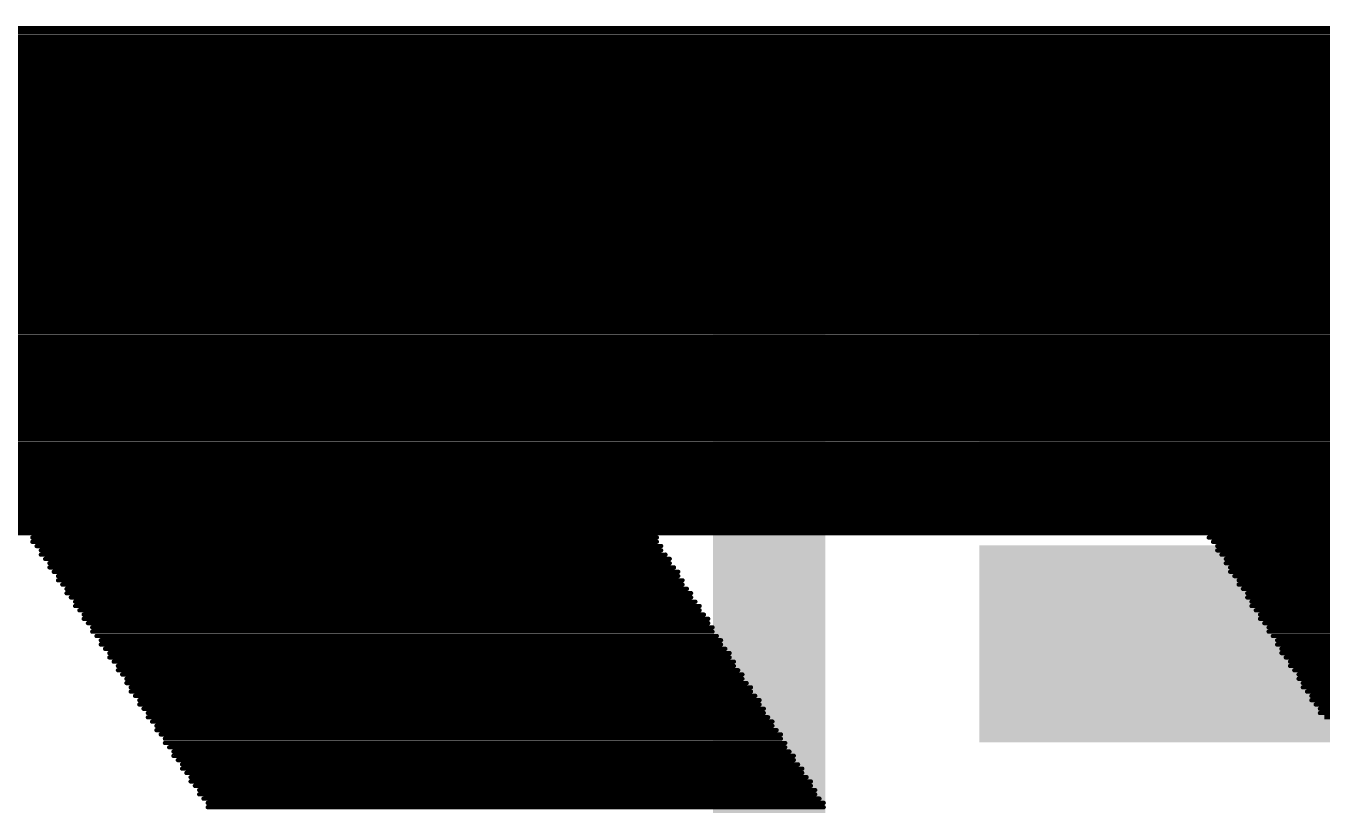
# Model space of a CAD drawing. Header units: millimetres. Extents: x -6 to 151, y -20 to 98.
# Drawn here: x 117.863 to 120.172, y 34.708 to 36.095 of the extents above; entities that cross this region are included whole.
import ezdxf

# ---------------------------------------------------------------- set-up
doc = ezdxf.new("R2010")
doc.units = ezdxf.units.MM
for name, color, linetype in [('BottomOverlay', 54, 'Continuous'), ('TopOverlay', 2, 'Continuous'), ('TopPaste', 8, 'Continuous'), ('TopSolder', 216, 'Continuous')]:
    doc.layers.add(name, color=color, linetype=linetype)

# ---------------------------------------------------------------- blocks, each defined once
blk = doc.blocks.new('TSQFP50P1600X1600X120_100N_286')
at = {"layer": 'TopPaste'}
for points in [[(5.35, -6.65), (5.65, -6.65), (5.65, -8.45), (5.35, -8.45)], [(5.85, -6.65), (6.15, -6.65), (6.15, -8.45), (5.85, -8.45)]]:
    blk.add_hatch(color=8, dxfattribs=at).paths.add_polyline_path(points)
at = {"layer": 'TopSolder'}
for points in [[(5.3246, -6.6246), (5.6754, -6.6246), (5.6754, -8.4754), (5.3246, -8.4754)], [(5.8246, -6.6246), (6.1754, -6.6246), (6.1754, -8.4754), (5.8246, -8.4754)]]:
    blk.add_hatch(color=216, dxfattribs=at).paths.add_polyline_path(points)
at = {"layer": 'TopOverlay', "const_width": 0.2}
for points in [[(6.25, 6.25), (6.25, -6.25)], [(-6.25, -6.25), (6.25, -6.25)]]:
    blk.add_lwpolyline(points, dxfattribs=at)
at = {"layer": 'TopOverlay', "const_width": 0.1}
blk.add_lwpolyline([(6.2, -6.25, 1), (6.3, -6.25, 1)], format="xyb", close=True, dxfattribs=at)
blk.add_lwpolyline([(6.2, -6.25, 1), (6.3, -6.25, 1)], format="xyb", close=True, dxfattribs=at)

msp = doc.modelspace()

# ---------------------------------------------------------------- linework, layer by layer
at = {"layer": 'BottomOverlay', "const_width": 0.00762}
for points in [[(117.1732, 36.0909), (120.6707, 36.0909)], [(117.1351, 36.068), (120.7088, 36.068)], [(117.1503, 36.0756), (120.6936, 36.0756)], [(117.1579, 36.0833), (120.6784, 36.0833)], [(117.0817, 36.0375), (120.7622, 36.0375)], [(117.097, 36.0452), (120.7469, 36.0452)], [(117.1046, 36.0528), (120.7317, 36.0528)], [(117.1198, 36.0604), (120.7241, 36.0604)], [(117.0436, 36.0147), (120.8003, 36.0147)], [(117.0512, 36.0223), (120.785, 36.0223)], [(117.0665, 36.0299), (120.7774, 36.0299)], [(117.0055, 35.9918), (120.8384, 35.9918)], [(117.0131, 35.9994), (120.8231, 35.9994)], [(117.0284, 36.0071), (120.8155, 36.0071)], [(116.9598, 35.969), (120.8765, 35.969)], [(116.975, 35.9766), (120.8689, 35.9766)], [(116.9903, 35.9842), (120.8536, 35.9842)], [(116.9217, 35.9461), (120.9222, 35.9461)], [(116.9369, 35.9537), (120.907, 35.9537)], [(116.9522, 35.9613), (120.8917, 35.9613)], [(116.8836, 35.9232), (120.9603, 35.9232)], [(116.8988, 35.9309), (120.9451, 35.9309)], [(116.9065, 35.9385), (120.9298, 35.9385)], [(116.8455, 35.9004), (120.9984, 35.9004)], [(116.8531, 35.908), (120.9832, 35.908)], [(116.8684, 35.9156), (120.9755, 35.9156)], [(116.8074, 35.8775), (121.0365, 35.8775)], [(116.815, 35.8851), (121.0213, 35.8851)], [(116.8303, 35.8928), (121.0136, 35.8928)], [(116.7617, 35.8547), (121.0746, 35.8547)], [(116.7769, 35.8623), (121.067, 35.8623)], [(116.7922, 35.8699), (121.0517, 35.8699)], [(116.7236, 35.8318), (121.1203, 35.8318)], [(116.7388, 35.8394), (121.1051, 35.8394)], [(116.7541, 35.847), (121.0898, 35.847)], [(116.6855, 35.8089), (121.1584, 35.8089)], [(116.7007, 35.8166), (121.1432, 35.8166)], [(116.7083, 35.8242), (121.1279, 35.8242)], [(116.6474, 35.7861), (121.1965, 35.7861)], [(116.655, 35.7937), (121.1813, 35.7937)], [(116.6702, 35.8013), (121.166, 35.8013)], [(116.6093, 35.7632), (121.2346, 35.7632)], [(116.6169, 35.7708), (121.2194, 35.7708)], [(116.6321, 35.7785), (121.2118, 35.7785)], [(116.5636, 35.7404), (121.2727, 35.7404)], [(116.5788, 35.748), (121.2651, 35.748)], [(116.594, 35.7556), (121.2499, 35.7556)], [(116.5255, 35.7175), (121.3184, 35.7175)], [(116.5407, 35.7251), (121.3032, 35.7251)], [(116.5559, 35.7327), (121.288, 35.7327)], [(116.4874, 35.6946), (121.3565, 35.6946)], [(116.5026, 35.7023), (121.3413, 35.7023)], [(116.5102, 35.7099), (121.3261, 35.7099)], [(116.4493, 35.6718), (121.3946, 35.6718)], [(116.4645, 35.6794), (121.3794, 35.6794)], [(116.4721, 35.687), (121.3642, 35.687)], [(116.4112, 35.6489), (121.4327, 35.6489)], [(116.4188, 35.6565), (121.4175, 35.6565)], [(116.434, 35.6642), (121.4099, 35.6642)], [(116.3654, 35.6261), (121.4708, 35.6261)], [(116.3807, 35.6337), (121.4632, 35.6337)], [(116.3959, 35.6413), (121.448, 35.6413)], [(116.3273, 35.6032), (121.5166, 35.6032)], [(116.3426, 35.6108), (121.5013, 35.6108)], [(116.3578, 35.6184), (121.4861, 35.6184)], [(116.2892, 35.5803), (121.5547, 35.5803)], [(116.3045, 35.588), (121.5394, 35.588)], [(116.3121, 35.5956), (121.5242, 35.5956)], [(116.2511, 35.5575), (121.5928, 35.5575)], [(116.2664, 35.5651), (121.5775, 35.5651)], [(116.274, 35.5727), (121.5623, 35.5727)], [(116.213, 35.5346), (121.6309, 35.5346)], [(116.2207, 35.5422), (121.6156, 35.5422)], [(116.2359, 35.5499), (121.608, 35.5499)], [(116.1673, 35.5118), (121.669, 35.5118)], [(116.1826, 35.5194), (121.6613, 35.5194)], [(116.1978, 35.527), (121.6461, 35.527)], [(116.1292, 35.4889), (121.7071, 35.4889)], [(116.1445, 35.4965), (121.6994, 35.4965)], [(116.1597, 35.5041), (121.6842, 35.5041)], [(116.0911, 35.466), (121.7528, 35.466)], [(116.1064, 35.4737), (121.7375, 35.4737)], [(116.114, 35.4813), (121.7223, 35.4813)], [(116.053, 35.4432), (121.7909, 35.4432)], [(116.0683, 35.4508), (121.7756, 35.4508)], [(116.0759, 35.4584), (121.7604, 35.4584)], [(116.0149, 35.4203), (121.829, 35.4203)], [(116.0225, 35.4279), (121.8137, 35.4279)], [(116.0378, 35.4356), (121.8061, 35.4356)], [(115.9692, 35.3975), (121.8671, 35.3975)], [(115.9844, 35.4051), (121.8595, 35.4051)], [(115.9997, 35.4127), (121.8442, 35.4127)], [(115.9311, 35.3746), (121.9052, 35.3746)], [(115.9463, 35.3822), (121.8976, 35.3822)], [(115.9616, 35.3898), (121.8823, 35.3898)], [(115.893, 35.3517), (121.9509, 35.3517)], [(115.9082, 35.3594), (121.9357, 35.3594)], [(115.9159, 35.367), (121.9204, 35.367)], [(115.8549, 35.3289), (121.989, 35.3289)], [(115.8701, 35.3365), (121.9738, 35.3365)], [(115.8778, 35.3441), (121.9585, 35.3441)], [(115.8168, 35.306), (122.0271, 35.306)], [(115.8244, 35.3136), (122.0119, 35.3136)], [(115.8397, 35.3213), (122.0042, 35.3213)], [(115.7711, 35.2832), (122.0652, 35.2832)], [(115.7863, 35.2908), (122.0576, 35.2908)], [(115.8016, 35.2984), (122.0423, 35.2984)], [(115.7254, 35.2527), (122.1185, 35.2527)], [(115.733, 35.2603), (122.1033, 35.2603)], [(115.7482, 35.2679), (122.0957, 35.2679)], [(115.7635, 35.2755), (122.0804, 35.2755)], [(115.6796, 35.2298), (122.1566, 35.2298)], [(115.6949, 35.2374), (122.149, 35.2374)], [(115.7101, 35.2451), (122.1338, 35.2451)], [(115.6415, 35.207), (122.2024, 35.207)], [(115.6568, 35.2146), (122.1871, 35.2146)], [(115.672, 35.2222), (122.1719, 35.2222)], [(115.6187, 35.1917), (122.2252, 35.1917)], [(115.6263, 35.1993), (122.21, 35.1993)], [(117.8742, 35.1841), (118.9867, 35.1841)], [(119.9697, 35.1841), (122.2405, 35.1841)], [(117.8742, 35.1765), (118.9867, 35.1765)], [(117.8818, 35.1689), (118.9943, 35.1689)], [(117.8894, 35.1612), (118.9943, 35.1612)], [(119.9773, 35.1765), (122.2557, 35.1765)], [(119.9849, 35.1689), (122.2633, 35.1689)], [(119.9849, 35.1612), (122.2786, 35.1612)], [(117.8894, 35.1536), (119.002, 35.1536)], [(117.8971, 35.146), (119.0096, 35.146)], [(117.9047, 35.1384), (119.0096, 35.1384)], [(119.9926, 35.1536), (122.2938, 35.1536)], [(120.0002, 35.146), (122.3014, 35.146)], [(120.0002, 35.1384), (122.3167, 35.1384)], [(117.9047, 35.1308), (119.0172, 35.1308)], [(117.9123, 35.1231), (119.0248, 35.1231)], [(117.9199, 35.1155), (119.0248, 35.1155)], [(120.0078, 35.1308), (122.3319, 35.1308)], [(120.0078, 35.1231), (122.3471, 35.1231)], [(120.0154, 35.1155), (122.3548, 35.1155)], [(117.9199, 35.1079), (119.0324, 35.1079)], [(117.9275, 35.1003), (119.0324, 35.1003)], [(117.9352, 35.0927), (119.0401, 35.0927)], [(120.023, 35.1079), (122.37, 35.1079)], [(120.023, 35.1003), (122.3852, 35.1003)], [(120.0307, 35.0927), (122.4005, 35.0927)], [(117.9352, 35.085), (119.0477, 35.085)], [(117.9428, 35.0774), (119.0477, 35.0774)], [(117.9504, 35.0698), (119.0553, 35.0698)], [(120.0383, 35.085), (122.4081, 35.085)], [(120.0383, 35.0774), (122.4233, 35.0774)], [(120.0459, 35.0698), (122.4386, 35.0698)], [(117.9504, 35.0622), (119.0629, 35.0622)], [(117.958, 35.0546), (119.0629, 35.0546)], [(117.9656, 35.0469), (119.0705, 35.0469)], [(120.0459, 35.0622), (122.4462, 35.0622)], [(120.0535, 35.0546), (122.4614, 35.0546)], [(120.0611, 35.0469), (122.4767, 35.0469)], [(117.9656, 35.0393), (119.0782, 35.0393)], [(117.9733, 35.0317), (119.0782, 35.0317)], [(117.9809, 35.0241), (119.0858, 35.0241)], [(120.0611, 35.0393), (122.4919, 35.0393)], [(120.0688, 35.0317), (122.4995, 35.0317)], [(120.0764, 35.0241), (122.5148, 35.0241)], [(117.9809, 35.0165), (119.0858, 35.0165)], [(117.9885, 35.0088), (119.0934, 35.0088)], [(117.9961, 35.0012), (119.101, 35.0012)], [(120.0764, 35.0165), (122.53, 35.0165)], [(120.084, 35.0088), (122.5453, 35.0088)], [(120.0916, 35.0012), (122.5529, 35.0012)], [(117.9961, 34.9936), (119.101, 34.9936)], [(118.0037, 34.986), (119.1086, 34.986)], [(118.0114, 34.9784), (119.1163, 34.9784)], [(120.0916, 34.9936), (122.5681, 34.9936)], [(120.0992, 34.986), (122.5834, 34.986)], [(120.0992, 34.9784), (122.5986, 34.9784)], [(118.0114, 34.9707), (119.1163, 34.9707)], [(118.019, 34.9631), (119.1239, 34.9631)], [(118.0266, 34.9555), (119.1239, 34.9555)], [(120.1069, 34.9707), (122.6062, 34.9707)], [(120.1145, 34.9631), (122.6215, 34.9631)], [(120.1145, 34.9555), (122.6367, 34.9555)], [(118.0266, 34.9479), (119.1315, 34.9479)], [(118.0342, 34.9403), (119.1391, 34.9403)], [(118.0418, 34.9326), (119.1391, 34.9326)], [(120.1221, 34.9479), (122.6443, 34.9479)], [(120.1297, 34.9403), (122.6443, 34.9403)], [(120.1297, 34.9326), (122.6443, 34.9326)], [(118.0418, 34.925), (119.1467, 34.925)], [(118.0495, 34.9174), (119.1544, 34.9174)], [(118.0495, 34.9098), (119.1544, 34.9098)], [(120.1373, 34.925), (122.6443, 34.925)], [(120.1373, 34.9174), (122.6443, 34.9174)], [(120.145, 34.9098), (122.6443, 34.9098)], [(118.0571, 34.9022), (119.162, 34.9022)], [(118.0647, 34.8945), (119.1696, 34.8945)], [(118.0647, 34.8869), (119.1696, 34.8869)], [(120.1526, 34.9022), (122.6443, 34.9022)], [(120.1526, 34.8945), (122.6443, 34.8945)], [(120.1602, 34.8869), (122.6443, 34.8869)], [(118.0723, 34.8793), (119.1772, 34.8793)], [(118.0799, 34.8717), (119.1772, 34.8717)], [(118.0799, 34.8641), (119.1848, 34.8641)], [(120.1678, 34.8793), (122.6443, 34.8793)], [(120.1678, 34.8717), (122.6443, 34.8717)], [(120.1754, 34.8641), (122.6443, 34.8641)], [(118.0876, 34.8564), (119.1925, 34.8564)], [(118.0952, 34.8488), (119.1925, 34.8488)], [(118.0952, 34.8412), (119.2001, 34.8412)], [(118.1028, 34.8336), (119.2077, 34.8336)], [(118.1104, 34.826), (119.2077, 34.826)], [(118.1104, 34.8183), (119.2153, 34.8183)], [(118.118, 34.8107), (119.2153, 34.8107)], [(118.1257, 34.8031), (119.2229, 34.8031)], [(118.1257, 34.7955), (119.2306, 34.7955)], [(118.1333, 34.7879), (119.2306, 34.7879)], [(118.1409, 34.7802), (119.2382, 34.7802)], [(118.1409, 34.7726), (119.2458, 34.7726)], [(118.1485, 34.765), (119.2458, 34.765)], [(118.1561, 34.7574), (119.2534, 34.7574)], [(118.1561, 34.7498), (119.261, 34.7498)], [(118.1638, 34.7421), (119.261, 34.7421)], [(118.1714, 34.7345), (119.2687, 34.7345)], [(118.1714, 34.7269), (119.2687, 34.7269)], [(118.179, 34.7193), (119.2763, 34.7193)], [(118.1866, 34.7117), (119.2839, 34.7117)], [(118.1866, 34.704), (119.2839, 34.704)]]:
    msp.add_lwpolyline(points, dxfattribs=at)
at = {"layer": 'BottomOverlay', "const_width": 0.00381}
for points in [[(117.8723, 35.1841, 1), (117.8761, 35.1841, 1)], [(118.9848, 35.1841, 1), (118.9886, 35.1841, 1)], [(119.9678, 35.1841, 1), (119.9716, 35.1841, 1)], [(117.8723, 35.1765, 1), (117.8761, 35.1765, 1)], [(117.8799, 35.1689, 1), (117.8837, 35.1689, 1)], [(117.8875, 35.1612, 1), (117.8913, 35.1612, 1)], [(118.9848, 35.1765, 1), (118.9886, 35.1765, 1)], [(118.9924, 35.1689, 1), (118.9962, 35.1689, 1)], [(118.9924, 35.1612, 1), (118.9962, 35.1612, 1)], [(119.9754, 35.1765, 1), (119.9792, 35.1765, 1)], [(119.983, 35.1689, 1), (119.9868, 35.1689, 1)], [(119.983, 35.1612, 1), (119.9868, 35.1612, 1)], [(117.8875, 35.1536, 1), (117.8913, 35.1536, 1)], [(117.8951, 35.146, 1), (117.899, 35.146, 1)], [(117.9028, 35.1384, 1), (117.9066, 35.1384, 1)], [(119, 35.1536, 1), (119.0039, 35.1536, 1)], [(119.0077, 35.146, 1), (119.0115, 35.146, 1)], [(119.0077, 35.1384, 1), (119.0115, 35.1384, 1)], [(119.9906, 35.1536, 1), (119.9945, 35.1536, 1)], [(119.9983, 35.146, 1), (120.0021, 35.146, 1)], [(119.9983, 35.1384, 1), (120.0021, 35.1384, 1)], [(117.9028, 35.1308, 1), (117.9066, 35.1308, 1)], [(117.9104, 35.1231, 1), (117.9142, 35.1231, 1)], [(117.918, 35.1155, 1), (117.9218, 35.1155, 1)], [(119.0153, 35.1308, 1), (119.0191, 35.1308, 1)], [(119.0229, 35.1231, 1), (119.0267, 35.1231, 1)], [(119.0229, 35.1155, 1), (119.0267, 35.1155, 1)], [(120.0059, 35.1308, 1), (120.0097, 35.1308, 1)], [(120.0059, 35.1231, 1), (120.0097, 35.1231, 1)], [(120.0135, 35.1155, 1), (120.0173, 35.1155, 1)], [(117.918, 35.1079, 1), (117.9218, 35.1079, 1)], [(117.9256, 35.1003, 1), (117.9294, 35.1003, 1)], [(117.9332, 35.0927, 1), (117.9371, 35.0927, 1)], [(119.0305, 35.1079, 1), (119.0343, 35.1079, 1)], [(119.0305, 35.1003, 1), (119.0343, 35.1003, 1)], [(119.0381, 35.0927, 1), (119.042, 35.0927, 1)], [(120.0211, 35.1079, 1), (120.0249, 35.1079, 1)], [(120.0211, 35.1003, 1), (120.0249, 35.1003, 1)], [(120.0287, 35.0927, 1), (120.0326, 35.0927, 1)], [(117.9332, 35.085, 1), (117.9371, 35.085, 1)], [(117.9409, 35.0774, 1), (117.9447, 35.0774, 1)], [(117.9485, 35.0698, 1), (117.9523, 35.0698, 1)], [(119.0458, 35.085, 1), (119.0496, 35.085, 1)], [(119.0458, 35.0774, 1), (119.0496, 35.0774, 1)], [(119.0534, 35.0698, 1), (119.0572, 35.0698, 1)], [(120.0364, 35.085, 1), (120.0402, 35.085, 1)], [(120.0364, 35.0774, 1), (120.0402, 35.0774, 1)], [(120.044, 35.0698, 1), (120.0478, 35.0698, 1)], [(117.9485, 35.0622, 1), (117.9523, 35.0622, 1)], [(117.9561, 35.0546, 1), (117.9599, 35.0546, 1)], [(117.9637, 35.0469, 1), (117.9675, 35.0469, 1)], [(119.061, 35.0622, 1), (119.0648, 35.0622, 1)], [(119.061, 35.0546, 1), (119.0648, 35.0546, 1)], [(119.0686, 35.0469, 1), (119.0724, 35.0469, 1)], [(120.044, 35.0622, 1), (120.0478, 35.0622, 1)], [(120.0516, 35.0546, 1), (120.0554, 35.0546, 1)], [(120.0592, 35.0469, 1), (120.063, 35.0469, 1)], [(117.9637, 35.0393, 1), (117.9675, 35.0393, 1)], [(117.9713, 35.0317, 1), (117.9752, 35.0317, 1)], [(117.979, 35.0241, 1), (117.9828, 35.0241, 1)], [(119.0762, 35.0393, 1), (119.0801, 35.0393, 1)], [(119.0762, 35.0317, 1), (119.0801, 35.0317, 1)], [(119.0839, 35.0241, 1), (119.0877, 35.0241, 1)], [(120.0592, 35.0393, 1), (120.063, 35.0393, 1)], [(120.0668, 35.0317, 1), (120.0707, 35.0317, 1)], [(120.0745, 35.0241, 1), (120.0783, 35.0241, 1)], [(117.979, 35.0165, 1), (117.9828, 35.0165, 1)], [(117.9866, 35.0088, 1), (117.9904, 35.0088, 1)], [(117.9942, 35.0012, 1), (117.998, 35.0012, 1)], [(119.0839, 35.0165, 1), (119.0877, 35.0165, 1)], [(119.0915, 35.0088, 1), (119.0953, 35.0088, 1)], [(119.0991, 35.0012, 1), (119.1029, 35.0012, 1)], [(120.0745, 35.0165, 1), (120.0783, 35.0165, 1)], [(120.0821, 35.0088, 1), (120.0859, 35.0088, 1)], [(120.0897, 35.0012, 1), (120.0935, 35.0012, 1)], [(117.9942, 34.9936, 1), (117.998, 34.9936, 1)], [(118.0018, 34.986, 1), (118.0056, 34.986, 1)], [(118.0094, 34.9784, 1), (118.0133, 34.9784, 1)], [(119.0991, 34.9936, 1), (119.1029, 34.9936, 1)], [(119.1067, 34.986, 1), (119.1105, 34.986, 1)], [(119.1143, 34.9784, 1), (119.1182, 34.9784, 1)], [(120.0897, 34.9936, 1), (120.0935, 34.9936, 1)], [(120.0973, 34.986, 1), (120.1011, 34.986, 1)], [(120.0973, 34.9784, 1), (120.1011, 34.9784, 1)], [(118.0094, 34.9707, 1), (118.0133, 34.9707, 1)], [(118.0171, 34.9631, 1), (118.0209, 34.9631, 1)], [(118.0247, 34.9555, 1), (118.0285, 34.9555, 1)], [(119.1143, 34.9707, 1), (119.1182, 34.9707, 1)], [(119.122, 34.9631, 1), (119.1258, 34.9631, 1)], [(119.122, 34.9555, 1), (119.1258, 34.9555, 1)], [(120.1049, 34.9707, 1), (120.1088, 34.9707, 1)], [(120.1126, 34.9631, 1), (120.1164, 34.9631, 1)], [(120.1126, 34.9555, 1), (120.1164, 34.9555, 1)], [(118.0247, 34.9479, 1), (118.0285, 34.9479, 1)], [(118.0323, 34.9403, 1), (118.0361, 34.9403, 1)], [(118.0399, 34.9326, 1), (118.0437, 34.9326, 1)], [(119.1296, 34.9479, 1), (119.1334, 34.9479, 1)], [(119.1372, 34.9403, 1), (119.141, 34.9403, 1)], [(119.1372, 34.9326, 1), (119.141, 34.9326, 1)], [(120.1202, 34.9479, 1), (120.124, 34.9479, 1)], [(120.1278, 34.9403, 1), (120.1316, 34.9403, 1)], [(120.1278, 34.9326, 1), (120.1316, 34.9326, 1)], [(118.0399, 34.925, 1), (118.0437, 34.925, 1)], [(118.0475, 34.9174, 1), (118.0514, 34.9174, 1)], [(118.0475, 34.9098, 1), (118.0514, 34.9098, 1)], [(119.1448, 34.925, 1), (119.1486, 34.925, 1)], [(119.1524, 34.9174, 1), (119.1563, 34.9174, 1)], [(119.1524, 34.9098, 1), (119.1563, 34.9098, 1)], [(120.1354, 34.925, 1), (120.1392, 34.925, 1)], [(120.1354, 34.9174, 1), (120.1392, 34.9174, 1)], [(120.143, 34.9098, 1), (120.1469, 34.9098, 1)], [(118.0552, 34.9022, 1), (118.059, 34.9022, 1)], [(118.0628, 34.8945, 1), (118.0666, 34.8945, 1)], [(118.0628, 34.8869, 1), (118.0666, 34.8869, 1)], [(119.1601, 34.9022, 1), (119.1639, 34.9022, 1)], [(119.1677, 34.8945, 1), (119.1715, 34.8945, 1)], [(119.1677, 34.8869, 1), (119.1715, 34.8869, 1)], [(120.1507, 34.9022, 1), (120.1545, 34.9022, 1)], [(120.1507, 34.8945, 1), (120.1545, 34.8945, 1)], [(120.1583, 34.8869, 1), (120.1621, 34.8869, 1)], [(118.0704, 34.8793, 1), (118.0742, 34.8793, 1)], [(118.078, 34.8717, 1), (118.0818, 34.8717, 1)], [(118.078, 34.8641, 1), (118.0818, 34.8641, 1)], [(119.1753, 34.8793, 1), (119.1791, 34.8793, 1)], [(119.1753, 34.8717, 1), (119.1791, 34.8717, 1)], [(119.1829, 34.8641, 1), (119.1867, 34.8641, 1)], [(120.1659, 34.8793, 1), (120.1697, 34.8793, 1)], [(120.1659, 34.8717, 1), (120.1697, 34.8717, 1)], [(118.0856, 34.8564, 1), (118.0895, 34.8564, 1)], [(118.0933, 34.8488, 1), (118.0971, 34.8488, 1)], [(118.0933, 34.8412, 1), (118.0971, 34.8412, 1)], [(119.1905, 34.8564, 1), (119.1944, 34.8564, 1)], [(119.1905, 34.8488, 1), (119.1944, 34.8488, 1)], [(119.1982, 34.8412, 1), (119.202, 34.8412, 1)], [(118.1009, 34.8336, 1), (118.1047, 34.8336, 1)], [(118.1085, 34.826, 1), (118.1123, 34.826, 1)], [(118.1085, 34.8183, 1), (118.1123, 34.8183, 1)], [(119.2058, 34.8336, 1), (119.2096, 34.8336, 1)], [(119.2058, 34.826, 1), (119.2096, 34.826, 1)], [(119.2134, 34.8183, 1), (119.2172, 34.8183, 1)], [(118.1161, 34.8107, 1), (118.1199, 34.8107, 1)], [(118.1237, 34.8031, 1), (118.1276, 34.8031, 1)], [(118.1237, 34.7955, 1), (118.1276, 34.7955, 1)], [(119.2134, 34.8107, 1), (119.2172, 34.8107, 1)], [(119.221, 34.8031, 1), (119.2248, 34.8031, 1)], [(119.2286, 34.7955, 1), (119.2325, 34.7955, 1)], [(118.1314, 34.7879, 1), (118.1352, 34.7879, 1)], [(118.139, 34.7802, 1), (118.1428, 34.7802, 1)], [(118.139, 34.7726, 1), (118.1428, 34.7726, 1)], [(119.2286, 34.7879, 1), (119.2325, 34.7879, 1)], [(119.2363, 34.7802, 1), (119.2401, 34.7802, 1)], [(119.2439, 34.7726, 1), (119.2477, 34.7726, 1)], [(118.1466, 34.765, 1), (118.1504, 34.765, 1)], [(118.1542, 34.7574, 1), (118.158, 34.7574, 1)], [(118.1542, 34.7498, 1), (118.158, 34.7498, 1)], [(119.2439, 34.765, 1), (119.2477, 34.765, 1)], [(119.2515, 34.7574, 1), (119.2553, 34.7574, 1)], [(119.2591, 34.7498, 1), (119.2629, 34.7498, 1)], [(118.1618, 34.7421, 1), (118.1657, 34.7421, 1)], [(118.1695, 34.7345, 1), (118.1733, 34.7345, 1)], [(118.1695, 34.7269, 1), (118.1733, 34.7269, 1)], [(119.2591, 34.7421, 1), (119.2629, 34.7421, 1)], [(119.2667, 34.7345, 1), (119.2706, 34.7345, 1)], [(119.2667, 34.7269, 1), (119.2706, 34.7269, 1)], [(118.1771, 34.7193, 1), (118.1809, 34.7193, 1)], [(118.1847, 34.7117, 1), (118.1885, 34.7117, 1)], [(118.1847, 34.704, 1), (118.1885, 34.704, 1)], [(119.2744, 34.7193, 1), (119.2782, 34.7193, 1)], [(119.282, 34.7117, 1), (119.2858, 34.7117, 1)], [(119.282, 34.704, 1), (119.2858, 34.704, 1)]]:
    msp.add_lwpolyline(points, format="xyb", close=True, dxfattribs=at)

# ---------------------------------------------------------------- block references
at = {"rotation": 90}
msp.add_blockref('TSQFP50P1600X1600X120_100N_286', (112.9367, 29.4949), dxfattribs=at)

doc.saveas('drawing.dxf')
